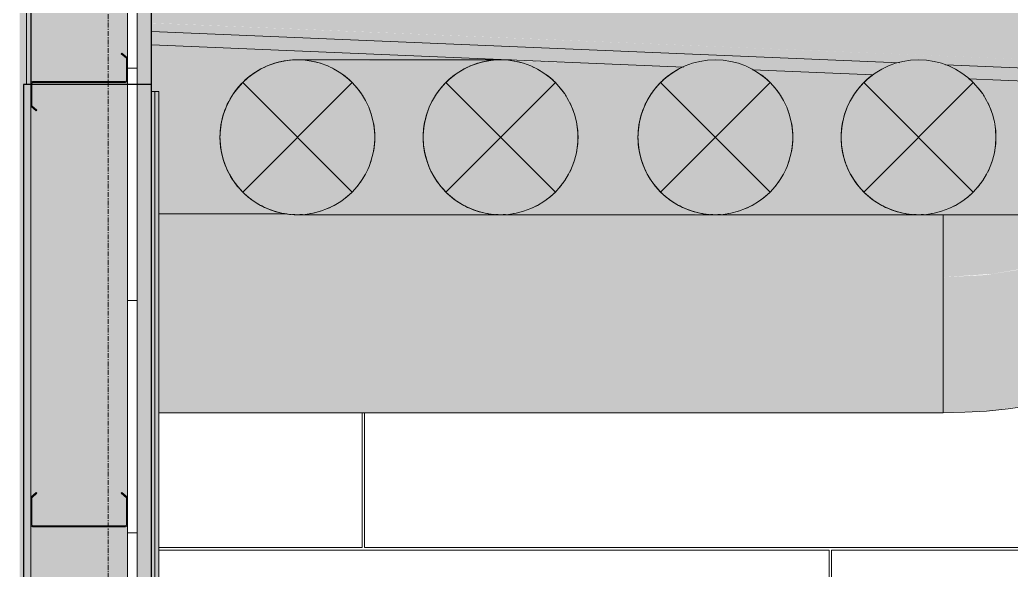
# Model space of a CAD drawing. Header units: inches. Extents: x -54880 to -186, y -132 to 853.
# Drawn here: x -10411.9 to -10309.4, y 94.6 to 151.4 of the extents above; entities that cross this region are included whole.
import ezdxf

# ---------------------------------------------------------------- set-up
doc = ezdxf.new("R2010")
doc.units = ezdxf.units.IN
doc.header["$MEASUREMENT"] = 0
doc.linetypes.add('Grid Line 1_2_', pattern=[0.875, 0.5, -0.125, 0.125, -0.125])
for name, color, linetype, lineweight in [('A-WALL', 113, 'Continuous', 9), ('A-WALL-PATT', 111, 'Continuous', 9), ('L-SITE-WALL', 31, 'Continuous', 9), ('M-HVAC-DUCT', 70, 'Continuous', 9), ('M-HVAC-DUCT-ANNO', 70, 'Continuous', 9), ('S-BEAM', 12, 'Continuous', 9), ('S-COLS', 52, 'Continuous', 9), ('S-GRID', 1, 'Continuous', 9)]:
    doc.layers.add(name, color=color, linetype=linetype, lineweight=lineweight)
pattern_1 = [(0, (-38416.292, 98.42), (0, 24), []), (90, (-38416.292, 98.42), (-24, 1e-15), [])]

# ---------------------------------------------------------------- blocks, each defined once
blk = doc.blocks.new('W-Wide Flange - 8_ WIDE-1059051-Section 6')
at = {"layer": 'S-BEAM'}
blk.add_hatch(color=256, dxfattribs=at).paths.add_polyline_path([(-22086.63, 122.24), (-22085.73, 143.72), (-22778.89, 172.61), (-22778.89, 151.09), (-22681.43, 147.03), (-22680.62, 147.23), (-22678.69, 147.23), (-22676.82, 146.83), (-22662.5, 146.24), (-22661.49, 146.77), (-22659.62, 147.23), (-22657.43, 147.16), (-22655.75, 146.73), (-22654.11, 145.89), (-22086.64, 122.24)], flags=0)
h = blk.add_hatch(color=256, dxfattribs=at)
h.paths.add_polyline_path([(-22086.67, 121.35), (-22086.67, 122.24), (-22654.08, 145.84), (-22653.08, 144.95), (-22113.12, 122.46)], flags=0)
h.paths.add_polyline_path([(-22663.73, 145.4), (-22662.91, 146.02), (-22662.5, 146.24), (-22676.82, 146.77), (-22675.05, 145.87), (-22664.07, 145.41)], flags=0)
h.paths.add_polyline_path([(-22683.53, 146.22), (-22682.23, 146.83), (-22681.43, 147.03), (-22778.89, 151.08), (-22778.89, 150.2), (-22701.51, 147), (-22700.59, 147.23), (-22698.67, 147.23), (-22696.56, 146.77), (-22684.53, 146.26)], flags=0)
h = blk.add_hatch(color=256, dxfattribs=at)
h.paths.add_polyline_path([(-22086.72, 119.99), (-22086.67, 121.35), (-22653.08, 144.95), (-22652.67, 144.59), (-22651.94, 143.55), (-22113.12, 121.09)], flags=0)
h.paths.add_polyline_path([(-22664.99, 144.09), (-22664.64, 144.59), (-22663.73, 145.4), (-22675.11, 145.87), (-22673.57, 144.45), (-22665.74, 144.12)], flags=0)
h.paths.add_polyline_path([(-22685.26, 144.93), (-22684.2, 145.87), (-22683.53, 146.22), (-22696.73, 146.73), (-22695.09, 145.87), (-22694.46, 145.32), (-22685.4, 144.94)], flags=0)
h.paths.add_polyline_path([(-22704.33, 145.73), (-22704.17, 145.87), (-22702.47, 146.77), (-22701.61, 146.98), (-22778.89, 150.2), (-22778.89, 148.84), (-22723.89, 146.54), (-22723.47, 146.77), (-22721.59, 147.23), (-22719.67, 147.23), (-22717.73, 146.73), (-22716.81, 146.25), (-22704.44, 145.73)], flags=0)
for p, q in [((-22778.89, 150.2), (-22701.61, 146.98)), ((-22723.89, 146.54), (-22778.89, 148.84)), ((-22696.84, 146.78), (-22683.53, 146.22)), ((-22704.33, 145.73), (-22716.81, 146.25)), ((-22685.26, 144.93), (-22694.46, 145.32))]:
    blk.add_line(p, q, dxfattribs=at)
blk = doc.blocks.new('Girt_C - 10_D-1076706-Section 6')
at = {"layer": 'S-BEAM'}
h = blk.add_hatch(color=256, dxfattribs=at)
h.paths.add_polyline_path([(-22781.58, 99.05), (-22781.58, 99.16), (-22791.2, 99.16), (-22791.2, 99.05), (-22787.03, 99.05)], flags=0)
h.paths.add_polyline_path([(-22791.28, 99.24), (-22791.28, 102.06), (-22790.75, 102.51), (-22790.82, 102.59), (-22791.39, 102.11), (-22791.39, 99.24)], flags=0)
h.paths.add_polyline_path([(-22781.5, 99.24), (-22781.39, 99.24), (-22781.39, 102.11), (-22781.96, 102.59), (-22782.04, 102.51), (-22781.5, 102.06)], flags=0)
at = {"layer": 'S-BEAM', "lineweight": 15}
for p, q in [((-22790.82, 102.59), (-22791.39, 102.11)), ((-22791.28, 102.06), (-22790.75, 102.51)), ((-22790.75, 102.51), (-22790.82, 102.59)), ((-22781.96, 102.59), (-22782.04, 102.51)), ((-22782.04, 102.51), (-22781.5, 102.06)), ((-22781.39, 102.11), (-22781.96, 102.59)), ((-22791.39, 102.11), (-22791.39, 99.24)), ((-22791.28, 99.24), (-22791.28, 102.06)), ((-22781.5, 102.06), (-22781.5, 99.24)), ((-22781.39, 99.24), (-22781.39, 102.11)), ((-22781.58, 99.16), (-22791.2, 99.16)), ((-22791.2, 99.05), (-22781.58, 99.05))]:
    blk.add_line(p, q, dxfattribs=at)
for centre, radius, start, end in [((-22791.2, 99.24), 0.188, 180, 270), ((-22791.2, 99.24), 0.0782, 183.0424, 270), ((-22781.58, 99.24), 0.0782, 270, 357.8773), ((-22781.58, 99.24), 0.188, 270, 0)]:
    blk.add_arc(centre, radius, start, end, dxfattribs=at)
blk = doc.blocks.new('Girt_Z - 10_D-1063870-Section 6')
at = {"layer": 'S-BEAM'}
h = blk.add_hatch(dxfattribs=at)
h.set_pattern_fill('FP_24', color=256, style=0, pattern_type=2)
h.set_pattern_definition([(45, (-38416.292, 98.42), (-19.00703, 19.00703), []), (45, (-38416.292, 127.22), (-19.00703, 19.00703), [])])
h.paths.add_polyline_path([(-22790.82, 142.02), (-22790.75, 142.1), (-22791.28, 142.55), (-22791.28, 144.87), (-22791.39, 144.87), (-22791.39, 142.5), (-22790.85, 142.04)], flags=0)
h.paths.add_polyline_path([(-22787.03, 144.95), (-22781.58, 144.95), (-22781.58, 145.05), (-22791.2, 145.05), (-22791.2, 144.95)], flags=0)
h.paths.add_polyline_path([(-22781.5, 145.13), (-22781.39, 145.13), (-22781.39, 147.5), (-22781.96, 147.98), (-22782.04, 147.9), (-22781.5, 147.45), (-22781.5, 146.73)], flags=0)
at = {"layer": 'S-BEAM', "lineweight": 15}
for p, q in [((-22781.96, 147.98), (-22782.04, 147.9)), ((-22782.04, 147.9), (-22781.5, 147.45)), ((-22781.39, 147.5), (-22781.96, 147.98)), ((-22781.5, 147.45), (-22781.5, 145.13)), ((-22781.39, 145.13), (-22781.39, 147.5)), ((-22791.39, 144.87), (-22791.39, 142.5)), ((-22791.28, 142.55), (-22791.28, 144.87)), ((-22781.58, 145.05), (-22791.2, 145.05)), ((-22791.2, 144.95), (-22781.58, 144.95)), ((-22791.39, 142.5), (-22790.82, 142.02)), ((-22790.75, 142.1), (-22791.28, 142.55)), ((-22790.82, 142.02), (-22790.75, 142.1))]:
    blk.add_line(p, q, dxfattribs=at)
for centre, radius, start, end in [((-22791.2, 144.87), 0.188, 90, 180), ((-22791.2, 144.87), 0.0782, 90, 177.8773), ((-22781.58, 145.13), 0.188, 270, 0), ((-22781.58, 145.13), 0.0782, 270, 356.9576)]:
    blk.add_arc(centre, radius, start, end, dxfattribs=at)
blk = doc.blocks.new('W-Wide Flange-Column - B3_C-1008654-Section 6')
at = {"layer": 'S-COLS'}
for points in [[(-22778.79, 0), (-22778.78, 0), (-22778.75, 93), (-22778.57, 93), (-22778.61, 144), (-22778.89, 144), (-22778.89, 0)], [(-22778.14, 93), (-22778.14, 144), (-22778.57, 144), (-22778.57, 93)]]:
    blk.add_hatch(color=256, dxfattribs=at).paths.add_polyline_path(points, flags=0)
for p, q in [((-22778.57, 144), (-22778.88, 144)), ((-22778.57, 144), (-22778.57, 93)), ((-22778.14, 144), (-22778.57, 144)), ((-22778.14, 144), (-22778.14, 93))]:
    blk.add_line(p, q, dxfattribs=at)
blk = doc.blocks.new('Round Elbow - 1_5 D-V326-Section 6')
at = {"layer": 'M-HVAC-DUCT'}
for points in [[(-22697.08, 124.83), (-22691.99, 125.18), (-22687.88, 125.88), (-22683.35, 127.18), (-22679.65, 128.64), (-22675.39, 130.92), (-22674.82, 131.29), (-22697.08, 131.29), (-22697.08, 125.75)], [(-22697.08, 110.83), (-22691.92, 111.07), (-22686.23, 111.92), (-22681.76, 112.97), (-22676.1, 114.95), (-22672.12, 116.71), (-22667.6, 119.22), (-22663.34, 122.15), (-22659.36, 125.45), (-22655.7, 129.11), (-22653.89, 131.29), (-22674.87, 131.25), (-22676.08, 130.46), (-22680, 128.47), (-22684.11, 126.89), (-22688.35, 125.75), (-22692.69, 125.06), (-22697.08, 124.83), (-22697.08, 111.05)]]:
    blk.add_hatch(color=256, dxfattribs=at).paths.add_polyline_path(points, flags=0)
for p, q in [((-22697.08, 124.83), (-22697.08, 131.3)), ((-22697.08, 110.83), (-22697.08, 124.83))]:
    blk.add_line(p, q, dxfattribs=at)
at = {"layer": 'M-HVAC-DUCT', "flags": 128}
blk.add_lwpolyline([(-22697.08, 110.83), (-22694.84, 110.88), (-22692.61, 111.01), (-22690.38, 111.24), (-22688.16, 111.55), (-22685.96, 111.95), (-22683.77, 112.44), (-22681.61, 113.02), (-22679.47, 113.68), (-22677.36, 114.42), (-22675.28, 115.26), (-22673.23, 116.17), (-22671.22, 117.16), (-22669.26, 118.24), (-22667.34, 119.39), (-22665.46, 120.62), (-22663.64, 121.92), (-22661.87, 123.29), (-22660.16, 124.73), (-22658.5, 126.24), (-22656.91, 127.82), (-22655.38, 129.46), (-22653.92, 131.15), (-22653.82, 131.29)], dxfattribs=at)
blk = doc.blocks.new('Round Elbow - 1_5 D-893277-Section 6')
at = {"layer": 'M-HVAC-DUCT'}
h = blk.add_hatch(color=256, dxfattribs=at)
h.paths.add_polyline_path([(-22763.83, 131.29), (-22764.08, 131.34), (-22764.35, 131.34)], flags=0)
h.paths.add_polyline_path([(-22762.49, 131.44), (-22762.05, 131.49), (-22762, 131.56)], flags=0)
h.paths.add_polyline_path([(-22760.7, 131.96), (-22760.36, 132.08), (-22760.3, 132.17)], flags=0)
h.paths.add_polyline_path([(-22759.09, 132.88), (-22758.84, 133.03), (-22758.79, 133.14)], flags=0)
h.paths.add_polyline_path([(-22757.73, 134.14), (-22757.57, 134.3), (-22757.52, 134.44)], flags=0)
h.paths.add_polyline_path([(-22756.7, 135.69), (-22756.62, 135.81), (-22756.57, 136.02)], flags=0)
h.paths.add_polyline_path([(-22756.05, 137.44), (-22756.03, 137.51), (-22755.83, 139.29)], flags=0)
h.paths.add_polyline_path([(-22761.48, 146.89), (-22762.05, 147.09), (-22762.05, 147.03)], flags=0)
blk.add_hatch(color=256, dxfattribs=at).paths.add_polyline_path([(-22753.13, 139.29), (-22750.83, 139.29), (-22750.6, 141.2), (-22749.91, 143), (-22748.58, 144.8), (-22747.11, 146.01), (-22745.66, 146.77), (-22743.55, 147.23), (-22762.78, 147.21), (-22760.7, 146.61), (-22760.36, 146.49), (-22758.84, 145.54), (-22757.57, 144.27), (-22756.62, 142.76), (-22755.98, 140.68), (-22755.83, 139.29), (-22753.68, 139.29)], flags=0)
h = blk.add_hatch(color=256, dxfattribs=at)
h.paths.add_polyline_path([(-22743.79, 131.29), (-22743.83, 131.35), (-22746.01, 131.98), (-22746.5, 132.2), (-22747.82, 133.03), (-22749.08, 134.3), (-22750.15, 136.15), (-22750.63, 137.51), (-22750.83, 139.29), (-22755.83, 139.28), (-22756.07, 137.36), (-22756.74, 135.57), (-22757.84, 133.98), (-22759.35, 132.67), (-22761.11, 131.78), (-22763.05, 131.34), (-22743.83, 131.29)], flags=0)
h.paths.add_polyline_path([(-22741.11, 131.47), (-22740.65, 131.59), (-22741.05, 131.49)], flags=0)
at = {"layer": 'M-HVAC-DUCT', "flags": 128}
for points in [[(-22771.83, 139.29), (-22771.82, 139.61), (-22771.8, 139.93), (-22771.77, 140.24), (-22771.73, 140.56), (-22771.67, 140.88), (-22771.6, 141.19), (-22771.52, 141.5), (-22771.42, 141.8), (-22771.31, 142.1), (-22771.2, 142.4), (-22771.07, 142.69), (-22770.92, 142.98), (-22770.77, 143.26), (-22770.61, 143.54), (-22770.43, 143.8), (-22770.24, 144.06), (-22770.05, 144.32), (-22769.84, 144.56), (-22769.63, 144.8), (-22769.4, 145.02), (-22769.17, 145.24), (-22768.92, 145.45), (-22768.67, 145.65), (-22768.42, 145.84), (-22768.15, 146.02), (-22767.88, 146.19), (-22767.6, 146.34), (-22767.31, 146.49), (-22767.02, 146.62), (-22766.73, 146.74), (-22766.43, 146.85), (-22766.12, 146.95), (-22765.81, 147.04), (-22765.5, 147.11), (-22765.19, 147.17), (-22764.87, 147.22), (-22764.55, 147.25), (-22764.23, 147.28), (-22763.91, 147.29), (-22763.83, 147.29)], [(-22763.83, 147.29), (-22763.81, 147.29), (-22763.75, 147.29), (-22763.66, 147.29), (-22763.52, 147.29), (-22763.35, 147.29), (-22763.14, 147.29), (-22762.89, 147.29), (-22762.61, 147.29), (-22762.29, 147.29), (-22761.93, 147.29), (-22761.54, 147.29), (-22761.12, 147.29), (-22760.66, 147.29), (-22760.16, 147.29), (-22759.64, 147.29), (-22759.08, 147.29), (-22758.49, 147.29), (-22757.87, 147.29), (-22757.22, 147.29), (-22756.55, 147.29), (-22755.85, 147.29), (-22755.12, 147.29), (-22754.37, 147.29), (-22753.59, 147.29), (-22752.79, 147.29), (-22751.98, 147.29), (-22751.14, 147.29), (-22750.28, 147.29), (-22749.41, 147.29), (-22748.52, 147.29), (-22747.62, 147.29), (-22746.71, 147.29), (-22745.78, 147.29), (-22744.85, 147.29), (-22743.91, 147.29), (-22742.96, 147.29), (-22742.58, 147.29)], [(-22763.83, 131.29), (-22764.15, 131.29), (-22764.47, 131.31), (-22764.79, 131.34), (-22765.1, 131.39), (-22765.42, 131.45), (-22765.73, 131.52), (-22766.04, 131.6), (-22766.34, 131.69), (-22766.65, 131.8), (-22766.94, 131.92), (-22767.24, 132.05), (-22767.52, 132.19), (-22767.8, 132.34), (-22768.08, 132.51), (-22768.34, 132.68), (-22768.61, 132.87), (-22768.86, 133.07), (-22769.1, 133.27), (-22769.34, 133.49), (-22769.57, 133.71), (-22769.78, 133.95), (-22769.99, 134.19), (-22770.19, 134.44), (-22770.38, 134.7), (-22770.56, 134.96), (-22770.73, 135.24), (-22770.88, 135.52), (-22771.03, 135.8), (-22771.16, 136.09), (-22771.28, 136.39), (-22771.39, 136.69), (-22771.49, 136.99), (-22771.58, 137.3), (-22771.65, 137.61), (-22771.71, 137.93), (-22771.76, 138.24), (-22771.79, 138.56), (-22771.82, 138.88), (-22771.83, 139.2), (-22771.83, 139.29)], [(-22742.58, 131.29), (-22742.7, 131.29), (-22743.65, 131.29), (-22744.6, 131.29), (-22745.53, 131.29), (-22746.46, 131.29), (-22747.38, 131.29), (-22748.28, 131.29), (-22749.17, 131.29), (-22750.05, 131.29), (-22750.91, 131.29), (-22751.75, 131.29), (-22752.58, 131.29), (-22753.38, 131.29), (-22754.16, 131.29), (-22754.92, 131.29), (-22755.65, 131.29), (-22756.36, 131.29), (-22757.04, 131.29), (-22757.7, 131.29), (-22758.33, 131.29), (-22758.92, 131.29), (-22759.49, 131.29), (-22760.02, 131.29), (-22760.53, 131.29), (-22760.99, 131.29), (-22761.43, 131.29), (-22761.83, 131.29), (-22762.2, 131.29), (-22762.53, 131.29), (-22762.82, 131.29), (-22763.08, 131.29), (-22763.3, 131.29), (-22763.48, 131.29), (-22763.62, 131.29), (-22763.73, 131.29), (-22763.8, 131.29), (-22763.83, 131.29), (-22763.83, 131.29)]]:
    blk.add_lwpolyline(points, dxfattribs=at)
at = {"layer": 'M-HVAC-DUCT'}
for start, end in [(113.0848, 120.6682), (99.6807, 107.183), (90, 93.7389), (86.2611, 90), (72.817, 80.3193), (59.3318, 66.9152), (126.4786, 134.2301), (45.7699, 53.5214), (139.8651, 147.9612), (32.0388, 40.1349), (153.2466, 162.2008), (17.7992, 26.7534), (167.1429, 180), (360, 12.8571), (180, 192.8571), (347.1429, 360), (197.7992, 206.7534), (333.2466, 342.2008), (212.0388, 220.1349), (319.8651, 327.9612), (225.7699, 233.5214), (306.4786, 314.2301), (239.3318, 246.9152), (293.0848, 300.6682), (252.817, 260.3193), (266.2611, 270), (270, 273.7389), (279.6807, 287.183)]:
    blk.add_arc((-22763.83, 139.29), 8, start, end, dxfattribs=at)
blk = doc.blocks.new('Round Elbow - 1_5 D-V327-Section 6')
at = {"layer": 'M-HVAC-DUCT'}
h = blk.add_hatch(color=256, dxfattribs=at)
h.paths.add_polyline_path([(-22742.83, 131.29), (-22743.08, 131.34), (-22743.35, 131.34)], flags=0)
h.paths.add_polyline_path([(-22741.49, 131.44), (-22741.05, 131.49), (-22741, 131.56)], flags=0)
h.paths.add_polyline_path([(-22739.7, 131.96), (-22739.36, 132.08), (-22739.3, 132.17)], flags=0)
h.paths.add_polyline_path([(-22738.09, 132.88), (-22737.84, 133.03), (-22737.79, 133.14)], flags=0)
h.paths.add_polyline_path([(-22736.73, 134.14), (-22736.57, 134.3), (-22736.52, 134.44)], flags=0)
h.paths.add_polyline_path([(-22735.7, 135.69), (-22735.62, 135.81), (-22735.57, 136.02)], flags=0)
h.paths.add_polyline_path([(-22735.05, 137.44), (-22735.03, 137.51), (-22734.83, 139.29)], flags=0)
h.paths.add_polyline_path([(-22740.48, 146.89), (-22741.05, 147.09), (-22741.05, 147.03)], flags=0)
h.paths.add_polyline_path([(-22742.31, 147.23), (-22742.83, 147.29), (-22743.35, 147.23)], flags=0)
for points in [[(-22732.68, 139.29), (-22728.63, 139.29), (-22728.31, 141.43), (-22727.53, 143.27), (-22726.55, 144.65), (-22724.87, 146.03), (-22723.95, 146.55), (-22741.78, 147.21), (-22739.7, 146.61), (-22739.36, 146.49), (-22737.84, 145.54), (-22736.57, 144.27), (-22735.62, 142.76), (-22734.98, 140.68), (-22734.83, 139.29), (-22733.04, 139.29)], [(-22734.54, 131.29), (-22721.62, 131.35), (-22723.81, 131.98), (-22724.34, 132.23), (-22725.65, 133.06), (-22726.89, 134.3), (-22727.93, 136.07), (-22728.43, 137.51), (-22728.63, 139.29), (-22734.83, 139.28), (-22735.07, 137.36), (-22735.74, 135.57), (-22736.84, 133.98), (-22738.35, 132.67), (-22739.99, 131.81), (-22742.05, 131.34), (-22735.19, 131.29)]]:
    blk.add_hatch(color=256, dxfattribs=at).paths.add_polyline_path(points, flags=0)
at = {"layer": 'M-HVAC-DUCT', "flags": 128}
for points in [[(-22750.83, 139.29), (-22750.82, 139.61), (-22750.8, 139.93), (-22750.77, 140.24), (-22750.73, 140.56), (-22750.67, 140.88), (-22750.6, 141.19), (-22750.52, 141.5), (-22750.42, 141.8), (-22750.31, 142.1), (-22750.2, 142.4), (-22750.07, 142.69), (-22749.92, 142.98), (-22749.77, 143.26), (-22749.61, 143.54), (-22749.43, 143.8), (-22749.24, 144.06), (-22749.05, 144.32), (-22748.84, 144.56), (-22748.63, 144.8), (-22748.4, 145.02), (-22748.17, 145.24), (-22747.92, 145.45), (-22747.67, 145.65), (-22747.42, 145.84), (-22747.15, 146.02), (-22746.88, 146.19), (-22746.6, 146.34), (-22746.31, 146.49), (-22746.02, 146.62), (-22745.73, 146.74), (-22745.43, 146.85), (-22745.12, 146.95), (-22744.81, 147.04), (-22744.5, 147.11), (-22744.19, 147.17), (-22743.87, 147.22), (-22743.55, 147.25), (-22743.23, 147.28), (-22742.91, 147.29), (-22742.83, 147.29)], [(-22742.83, 147.29), (-22742.81, 147.29), (-22742.75, 147.29), (-22742.66, 147.29), (-22742.52, 147.29), (-22742.35, 147.29), (-22742.14, 147.29), (-22741.89, 147.29), (-22741.71, 147.29)], [(-22743.83, 131.35), (-22744.1, 131.39), (-22744.42, 131.45), (-22744.73, 131.52), (-22745.04, 131.6), (-22745.34, 131.69), (-22745.65, 131.8), (-22745.94, 131.92), (-22746.24, 132.05), (-22746.52, 132.19), (-22746.8, 132.34), (-22747.08, 132.51), (-22747.34, 132.68), (-22747.61, 132.87), (-22747.86, 133.07), (-22748.1, 133.27), (-22748.34, 133.49), (-22748.57, 133.71), (-22748.78, 133.95), (-22748.99, 134.19), (-22749.19, 134.44), (-22749.38, 134.7), (-22749.56, 134.96), (-22749.73, 135.24), (-22749.88, 135.52), (-22750.03, 135.8), (-22750.16, 136.09), (-22750.28, 136.39), (-22750.39, 136.69), (-22750.49, 136.99), (-22750.58, 137.3), (-22750.65, 137.61), (-22750.71, 137.93), (-22750.76, 138.24), (-22750.79, 138.56), (-22750.82, 138.88), (-22750.83, 139.2), (-22750.83, 139.29)], [(-22742.83, 131.29), (-22743.15, 131.29), (-22743.47, 131.31), (-22743.79, 131.34)], [(-22720.39, 131.29), (-22720.75, 131.29), (-22721.7, 131.29), (-22722.65, 131.29), (-22723.6, 131.29), (-22724.53, 131.29), (-22725.46, 131.29), (-22726.38, 131.29), (-22727.28, 131.29), (-22728.17, 131.29), (-22729.05, 131.29), (-22729.91, 131.29), (-22730.75, 131.29), (-22731.58, 131.29), (-22732.38, 131.29), (-22733.16, 131.29), (-22733.92, 131.29), (-22734.65, 131.29), (-22735.36, 131.29), (-22736.04, 131.29), (-22736.7, 131.29), (-22737.33, 131.29), (-22737.92, 131.29), (-22738.49, 131.29), (-22739.02, 131.29), (-22739.53, 131.29), (-22739.99, 131.29), (-22740.43, 131.29), (-22740.83, 131.29), (-22741.2, 131.29), (-22741.53, 131.29), (-22741.82, 131.29), (-22742.08, 131.29), (-22742.3, 131.29), (-22742.48, 131.29), (-22742.62, 131.29), (-22742.73, 131.29), (-22742.8, 131.29), (-22742.83, 131.29), (-22742.83, 131.29)]]:
    blk.add_lwpolyline(points, dxfattribs=at)
at = {"layer": 'M-HVAC-DUCT'}
for start, end in [(113.0848, 120.6682), (99.6807, 107.183), (90, 93.7389), (86.2611, 90), (72.817, 80.3193), (59.3318, 66.9152), (126.4786, 134.2301), (45.7699, 53.5214), (139.8651, 147.9612), (32.0388, 40.1349), (153.2466, 162.2008), (17.7992, 26.7534), (167.1429, 180), (360, 12.8571), (180, 192.8571), (347.1429, 360), (197.7992, 206.7534), (333.2466, 342.2008), (212.0388, 220.1349), (319.8651, 327.9612), (225.7699, 233.5214), (306.4786, 314.2301), (239.3318, 246.9152), (293.0848, 300.6682), (252.817, 260.3193), (266.2611, 270), (270, 273.7389), (279.6807, 287.183)]:
    blk.add_arc((-22742.83, 139.29), 8, start, end, dxfattribs=at)
blk = doc.blocks.new('Round Elbow - 1_5 D-V328-Section 6')
at = {"layer": 'M-HVAC-DUCT'}
blk.add_hatch(color=256, dxfattribs=at).paths.add_polyline_path([(-22709.93, 139.29), (-22707.63, 139.29), (-22707.4, 141.2), (-22706.71, 143), (-22705.38, 144.8), (-22704.44, 145.73), (-22716.77, 146.25), (-22715.64, 145.54), (-22714.38, 144.27), (-22713.42, 142.76), (-22712.79, 140.68), (-22712.63, 139.29), (-22710.49, 139.29)], flags=0)
h = blk.add_hatch(color=256, dxfattribs=at)
h.paths.add_polyline_path([(-22720.63, 131.29), (-22720.89, 131.34), (-22721.15, 131.34)], flags=0)
h.paths.add_polyline_path([(-22719.29, 131.44), (-22718.85, 131.49), (-22718.81, 131.56)], flags=0)
h.paths.add_polyline_path([(-22717.51, 131.96), (-22717.16, 132.08), (-22717.1, 132.17)], flags=0)
h.paths.add_polyline_path([(-22715.89, 132.88), (-22715.64, 133.03), (-22715.59, 133.14)], flags=0)
h.paths.add_polyline_path([(-22714.53, 134.14), (-22714.38, 134.3), (-22714.33, 134.44)], flags=0)
h.paths.add_polyline_path([(-22713.5, 135.69), (-22713.42, 135.81), (-22713.38, 136.02)], flags=0)
h.paths.add_polyline_path([(-22712.85, 137.44), (-22712.83, 137.51), (-22712.63, 139.29)], flags=0)
h = blk.add_hatch(color=256, dxfattribs=at)
h.paths.add_polyline_path([(-22703.39, 131.29), (-22700.63, 131.35), (-22702.81, 131.98), (-22703.3, 132.2), (-22704.62, 133.03), (-22705.89, 134.3), (-22706.96, 136.15), (-22707.43, 137.51), (-22707.63, 139.29), (-22712.63, 139.28), (-22712.87, 137.36), (-22713.55, 135.57), (-22714.64, 133.98), (-22716.15, 132.67), (-22717.91, 131.78), (-22719.85, 131.34), (-22703.83, 131.29)], flags=0)
h.paths.add_polyline_path([(-22697.92, 131.47), (-22697.45, 131.59), (-22697.85, 131.49)], flags=0)
at = {"layer": 'M-HVAC-DUCT', "flags": 128}
for points in [[(-22728.63, 139.29), (-22728.62, 139.61), (-22728.6, 139.93), (-22728.57, 140.24), (-22728.53, 140.56), (-22728.47, 140.88), (-22728.4, 141.19), (-22728.32, 141.5), (-22728.22, 141.8), (-22728.12, 142.1), (-22728, 142.4), (-22727.87, 142.69), (-22727.73, 142.98), (-22727.57, 143.26), (-22727.41, 143.54), (-22727.23, 143.8), (-22727.05, 144.06), (-22726.85, 144.32), (-22726.64, 144.56), (-22726.43, 144.8), (-22726.2, 145.02), (-22725.97, 145.24), (-22725.73, 145.45), (-22725.48, 145.65), (-22725.22, 145.84), (-22724.95, 146.02), (-22724.68, 146.19), (-22724.4, 146.34), (-22724.12, 146.49), (-22723.98, 146.55)], [(-22720.63, 131.29), (-22720.95, 131.29), (-22721.27, 131.31), (-22721.59, 131.34), (-22721.91, 131.39), (-22722.22, 131.45), (-22722.53, 131.52), (-22722.84, 131.6), (-22723.15, 131.69), (-22723.45, 131.8), (-22723.75, 131.92), (-22724.04, 132.05), (-22724.32, 132.19), (-22724.61, 132.34), (-22724.88, 132.51), (-22725.15, 132.68), (-22725.41, 132.87), (-22725.66, 133.07), (-22725.91, 133.27), (-22726.14, 133.49), (-22726.37, 133.71), (-22726.59, 133.95), (-22726.8, 134.19), (-22727, 134.44), (-22727.18, 134.7), (-22727.36, 134.96), (-22727.53, 135.24), (-22727.69, 135.52), (-22727.83, 135.8), (-22727.96, 136.09), (-22728.09, 136.39), (-22728.2, 136.69), (-22728.29, 136.99), (-22728.38, 137.3), (-22728.45, 137.61), (-22728.51, 137.93), (-22728.56, 138.24), (-22728.6, 138.56), (-22728.62, 138.88), (-22728.63, 139.2), (-22728.63, 139.29)], [(-22699.39, 131.29), (-22699.5, 131.29), (-22700.45, 131.29), (-22701.4, 131.29), (-22702.34, 131.29), (-22703.26, 131.29), (-22704.18, 131.29), (-22705.09, 131.29), (-22705.98, 131.29), (-22706.85, 131.29), (-22707.71, 131.29), (-22708.56, 131.29), (-22709.38, 131.29), (-22710.18, 131.29), (-22710.96, 131.29), (-22711.72, 131.29), (-22712.46, 131.29), (-22713.16, 131.29), (-22713.85, 131.29), (-22714.5, 131.29), (-22715.13, 131.29), (-22715.72, 131.29), (-22716.29, 131.29), (-22716.83, 131.29), (-22717.33, 131.29), (-22717.8, 131.29), (-22718.23, 131.29), (-22718.63, 131.29), (-22719, 131.29), (-22719.33, 131.29), (-22719.62, 131.29), (-22719.88, 131.29), (-22720.1, 131.29), (-22720.28, 131.29), (-22720.43, 131.29), (-22720.53, 131.29), (-22720.6, 131.29), (-22720.63, 131.29), (-22720.63, 131.29)]]:
    blk.add_lwpolyline(points, dxfattribs=at)
at = {"layer": 'M-HVAC-DUCT'}
for start, end in [(114.5769, 120.6682), (126.4786, 134.2301), (59.3318, 60.9528), (45.7699, 53.5214), (139.8651, 147.9612), (32.0388, 40.1349), (153.2466, 162.2008), (17.7992, 26.7534), (167.1429, 180), (360, 12.8571), (180, 192.8571), (347.1429, 360), (197.7992, 206.7534), (333.2466, 342.2008), (212.0388, 220.1349), (319.8651, 327.9612), (225.7699, 233.5214), (306.4786, 314.2301), (239.3318, 246.9152), (293.0848, 300.6682), (252.817, 260.3193), (266.2611, 270), (270, 273.7389), (279.6807, 287.183)]:
    blk.add_arc((-22720.63, 139.29), 8, start, end, dxfattribs=at)
blk = doc.blocks.new('Round Elbow - 1_5 D-V329-Section 6')
at = {"layer": 'M-HVAC-DUCT'}
blk.add_hatch(color=256, dxfattribs=at).paths.add_polyline_path([(-22691.2, 139.29), (-22687.65, 139.29), (-22687.36, 141.36), (-22686.74, 143), (-22685.4, 144.8), (-22685.26, 144.93), (-22694.42, 145.32), (-22693.38, 144.27), (-22692.42, 142.76), (-22691.79, 140.68), (-22691.63, 139.29), (-22691.39, 139.29)], flags=0)
h = blk.add_hatch(color=256, dxfattribs=at)
h.paths.add_polyline_path([(-22699.63, 131.29), (-22699.89, 131.34), (-22700.15, 131.34)], flags=0)
h.paths.add_polyline_path([(-22698.29, 131.44), (-22697.85, 131.49), (-22697.81, 131.56)], flags=0)
h.paths.add_polyline_path([(-22696.51, 131.96), (-22696.16, 132.08), (-22696.1, 132.17)], flags=0)
h.paths.add_polyline_path([(-22694.89, 132.88), (-22694.64, 133.03), (-22694.59, 133.14)], flags=0)
h.paths.add_polyline_path([(-22693.53, 134.14), (-22693.38, 134.3), (-22693.33, 134.44)], flags=0)
h.paths.add_polyline_path([(-22692.5, 135.69), (-22692.42, 135.81), (-22692.38, 136.02)], flags=0)
h.paths.add_polyline_path([(-22691.85, 137.44), (-22691.83, 137.51), (-22691.63, 139.29)], flags=0)
h = blk.add_hatch(color=256, dxfattribs=at)
h.paths.add_polyline_path([(-22683.49, 131.29), (-22680.62, 131.34), (-22682.86, 131.98), (-22683.35, 132.22), (-22684.64, 133.03), (-22686.06, 134.54), (-22686.95, 136.07), (-22687.45, 137.51), (-22687.65, 139.29), (-22691.63, 139.28), (-22691.87, 137.36), (-22692.55, 135.57), (-22693.64, 133.98), (-22695.15, 132.67), (-22696.79, 131.81), (-22698.85, 131.34), (-22684.2, 131.29)], flags=0)
h.paths.add_polyline_path([(-22677.94, 131.47), (-22677.47, 131.59), (-22677.87, 131.49)], flags=0)
at = {"layer": 'M-HVAC-DUCT', "flags": 128}
for points in [[(-22707.63, 139.29), (-22707.62, 139.61), (-22707.6, 139.93), (-22707.57, 140.24), (-22707.53, 140.56), (-22707.47, 140.88), (-22707.4, 141.19), (-22707.32, 141.5), (-22707.22, 141.8), (-22707.12, 142.1), (-22707, 142.4), (-22706.87, 142.69), (-22706.73, 142.98), (-22706.57, 143.26), (-22706.41, 143.54), (-22706.23, 143.8), (-22706.05, 144.06), (-22705.85, 144.32), (-22705.64, 144.56), (-22705.43, 144.8), (-22705.2, 145.02), (-22704.97, 145.24), (-22704.73, 145.45), (-22704.48, 145.65), (-22704.37, 145.73)], [(-22700.63, 131.35), (-22700.91, 131.39), (-22701.22, 131.45), (-22701.53, 131.52), (-22701.84, 131.6), (-22702.15, 131.69), (-22702.45, 131.8), (-22702.75, 131.92), (-22703.04, 132.05), (-22703.32, 132.19), (-22703.61, 132.34), (-22703.88, 132.51), (-22704.15, 132.68), (-22704.41, 132.87), (-22704.66, 133.07), (-22704.91, 133.27), (-22705.14, 133.49), (-22705.37, 133.71), (-22705.59, 133.95), (-22705.8, 134.19), (-22706, 134.44), (-22706.18, 134.7), (-22706.36, 134.96), (-22706.53, 135.24), (-22706.69, 135.52), (-22706.83, 135.8), (-22706.96, 136.09), (-22707.09, 136.39), (-22707.2, 136.69), (-22707.29, 136.99), (-22707.38, 137.3), (-22707.45, 137.61), (-22707.51, 137.93), (-22707.56, 138.24), (-22707.6, 138.56), (-22707.62, 138.88), (-22707.63, 139.2), (-22707.63, 139.29)], [(-22699.63, 131.29), (-22699.95, 131.29), (-22700.27, 131.31), (-22700.59, 131.34)], [(-22679.45, 131.29), (-22680.4, 131.29), (-22681.34, 131.29), (-22682.26, 131.29), (-22683.18, 131.29), (-22684.09, 131.29), (-22684.98, 131.29), (-22685.85, 131.29), (-22686.71, 131.29), (-22687.56, 131.29), (-22688.38, 131.29), (-22689.18, 131.29), (-22689.96, 131.29), (-22690.72, 131.29), (-22691.46, 131.29), (-22692.16, 131.29), (-22692.85, 131.29), (-22693.5, 131.29), (-22694.13, 131.29), (-22694.72, 131.29), (-22695.29, 131.29), (-22695.83, 131.29), (-22696.33, 131.29), (-22696.8, 131.29), (-22697.23, 131.29), (-22697.63, 131.29), (-22698, 131.29), (-22698.33, 131.29), (-22698.62, 131.29), (-22698.88, 131.29), (-22699.1, 131.29), (-22699.28, 131.29), (-22699.43, 131.29), (-22699.53, 131.29), (-22699.6, 131.29), (-22699.63, 131.29), (-22699.63, 131.29)]]:
    blk.add_lwpolyline(points, dxfattribs=at)
at = {"layer": 'M-HVAC-DUCT'}
for start, end in [(126.4786, 134.2301), (45.7699, 49.1431), (139.8651, 147.9612), (32.0388, 40.1349), (153.2466, 162.2008), (17.7992, 26.7534), (167.1429, 180), (360, 12.8571), (180, 192.8571), (347.1429, 360), (197.7992, 206.7534), (333.2466, 342.2008), (212.0388, 220.1349), (319.8651, 327.9612), (225.7699, 233.5214), (306.4786, 314.2301), (239.3318, 246.9152), (293.0848, 300.6682), (252.817, 260.3193), (266.2611, 270), (270, 273.7389), (279.6807, 287.183)]:
    blk.add_arc((-22699.63, 139.29), 8, start, end, dxfattribs=at)

msp = doc.modelspace()

# ---------------------------------------------------------------- hatches: boundary and pattern name
at = {"layer": 'A-WALL-PATT'}
h = msp.add_hatch(dxfattribs=at)
h.set_pattern_fill('FP_26', color=256, style=0, pattern_type=2)
h.set_pattern_definition(pattern_1)
h.paths.add_polyline_path([(-10399.75761, 144.75), (-10399.75761, 357.27623), (-10400.75761, 357.27623), (-10400.75761, 144.75)], flags=0)
h = msp.add_hatch(dxfattribs=at)
h.set_pattern_fill('FP_25', color=256, style=0, pattern_type=2)
h.set_pattern_definition([(90, (-34984.15, 675.75), (-193, -193), [48, -145]), (180, (-34984.15, 675.75), (-2e-14, -193), [96.25, -96.75]), (270, (-35080.4, 723.75), (-193, -193), [48, -145]), (180, (-34984.15, 723.75), (-2e-14, -193), [96.25, -96.75]), (270, (-35080.65, 723.75), (-193, -193), [48, -145]), (180, (-35080.65, 723.75), (-2e-14, -193), [96.25, -96.75]), (90, (-35176.9, 675.75), (-193, -193), [48, -145]), (180, (-35080.65, 675.75), (-2e-14, -193), [96.25, -96.75]), (90, (-35032.15, 724), (-193, -193), [48, -145]), (180, (-34983.9, 724), (-2e-14, -193), [48.25, -144.75]), (180, (-34983.9, 772), (-2e-14, -193), [48.25, -144.75]), (90, (-35128.65, 724), (-193, -193), [48, -145]), (180, (-35032.4, 724), (-2e-14, -193), [96.25, -96.75]), (270, (-35032.4, 772), (-193, -193), [48, -145]), (180, (-35032.4, 772), (-2e-14, -193), [96.25, -96.75]), (180, (-35128.9, 724), (-2e-14, -193), [48, -145]), (270, (-35128.9, 772), (-193, -193), [48, -145]), (180, (-35128.9, 772), (-2e-14, -193), [48, -145]), (90, (-34984.15, 772.25), (-193, -193), [48, -145]), (180, (-34984.15, 772.25), (-2e-14, -193), [96.25, -96.75]), (270, (-35080.4, 820.25), (-193, -193), [48, -145]), (180, (-34984.15, 820.25), (-2e-14, -193), [96.25, -96.75]), (270, (-35080.65, 820.25), (-193, -193), [48, -145]), (180, (-35080.65, 820.25), (-2e-14, -193), [96.25, -96.75]), (270, (-35176.9, 820.25), (-193, -193), [48, -145]), (180, (-35080.65, 772.25), (-2e-14, -193), [96.25, -96.75]), (90, (-35032.15, 820.5), (-193, -193), [48, -145]), (180, (-34983.9, 820.5), (-2e-14, -193), [48.25, -144.75]), (180, (-34983.9, 868.5), (-2e-14, -193), [48.25, -144.75]), (90, (-35128.65, 820.5), (-193, -193), [48, -145]), (180, (-35032.4, 820.5), (-2e-14, -193), [96.25, -96.75]), (270, (-35032.4, 868.5), (-193, -193), [48, -145]), (180, (-35032.4, 868.5), (-2e-14, -193), [96.25, -96.75]), (180, (-35128.9, 820.5), (-2e-14, -193), [48, -145]), (270, (-35128.9, 868.5), (-193, -193), [48, -145]), (180, (-35128.9, 868.5), (-2e-14, -193), [48, -145])])
h.paths.add_polyline_path([(-10112.64332, 0), (-10077.88261, 0), (-10077.88261, 131.2859), (-10170.63261, 131.2859), (-10170.63261, 0)], flags=0)
h.paths.add_polyline_path([(-10389.11732, 0), (-10178.63261, 0), (-10178.63261, 131.2859), (-10268.8764, 131.2859), (-10271.10976, 128.93105), (-10274.0452, 126.27051), (-10278.11229, 123.29451), (-10282.23587, 120.8693), (-10286.97138, 118.72677), (-10289.69473, 117.70581), (-10291.49024, 116.70572), (-10296.22205, 114.61642), (-10301.12646, 112.97263), (-10306.94446, 111.67917), (-10311.86208, 111.04705), (-10316.45158, 110.83487), (-10397.50761, 110.83487), (-10397.50761, 93), (-10393.65214, 93), (-10393.65214, 0)], flags=0)
h.paths.add_polyline_path([(-9974.40632, 0), (-9937.25761, 0), (-9937.25761, 129.62675), (-10017.61238, 132.93374), (-10019.00884, 132.06597), (-10020.66495, 131.48647), (-10023.19075, 131.2859), (-10043.63261, 131.2859), (-10043.63261, 0)], flags=0)
h.paths.add_polyline_path([(-10425.63542, 2), (-10421.50761, 2), (-10421.50761, 94.5), (-10430.50761, 94.5), (-10430.50761, 2)], flags=0)
h.paths.add_polyline_path([(-10423.67657, 96.5), (-10421.50761, 96.5), (-10421.50761, 96.75), (-10430.50761, 96.75), (-10430.50761, 96.5)], flags=0)
h.paths.add_polyline_path([(-9689.75761, 154.18402), (-9689.75761, 154.84375), (-9695.00761, 155.0625), (-9695.00761, 154.40277)], flags=0)
h.paths.add_polyline_path([(-9681.00761, 157.35666), (-9681.00761, 158.24389), (-10276.42432, 183.07714), (-10298.29921, 183.07714), (-9681.04762, 157.35833)], flags=0)
h.paths.add_polyline_path([(-9792.75761, 158.47569), (-9792.75761, 159.13542), (-10317.25761, 180.98958), (-10317.25761, 180.32986), (-9809.34938, 159.16702)], flags=0)
h.paths.add_polyline_path([(-10321.25761, 180.49652), (-10321.25761, 181.15625), (-10398.25761, 184.36458), (-10398.25761, 183.70486), (-10328.63863, 180.80407)], flags=0)
h.paths.add_polyline_path([(-10365.07011, 185.85927), (-10365.07011, 241.25), (-10398.25761, 241.25), (-10398.25761, 187.24208), (-10389.11732, 186.86123)], flags=0)
h = msp.add_hatch(dxfattribs=at)
h.set_pattern_fill('FP_26', color=256, style=0, pattern_type=2)
h.set_pattern_definition(pattern_1)
h.paths.add_polyline_path([(-10399.75761, 0), (-10399.75761, 144.75), (-10400.75761, 144.75), (-10400.75761, 0)], flags=0)
at = {"layer": 'L-SITE-WALL'}
for points in [[(-10400.75761, 144.75), (-10400.75761, 357.27623), (-10410.75761, 357.27623), (-10410.75761, 144.75), (-10406.39694, 144.75)], [(-10398.25761, 144.75), (-10398.25761, 357.27623), (-10399.75761, 357.27623), (-10399.75761, 144.75)], [(-10410.75761, 0), (-10410.75761, 144.75), (-10411.50761, 144.75), (-10411.50761, 0)], [(-10406.39694, 0), (-10400.75761, 0), (-10400.75761, 144.75), (-10410.75761, 144.75), (-10410.75761, 0)], [(-10398.25761, 0), (-10398.25761, 144.75), (-10399.75761, 144.75), (-10399.75761, 0)]]:
    msp.add_hatch(color=256, dxfattribs=at).paths.add_polyline_path(points, flags=0)
at = {"layer": 'M-HVAC-DUCT'}
for points in [[(-10398.25761, 145.37968), (-10388.3439, 145.37968), (-10387.73963, 145.86977), (-10386.03195, 146.76603), (-10384.15941, 147.22757), (-10361.58237, 147.30695), (-10398.25761, 148.83508), (-10398.25761, 146.73138)], [(-10397.50761, 124.83487), (-10316.45158, 124.83487), (-10316.45158, 131.2859), (-10384.15941, 131.34423), (-10384.67008, 131.37968), (-10397.50761, 131.37968), (-10397.50761, 126.43398)], [(-10397.50761, 110.83487), (-10316.45158, 110.83487), (-10316.45158, 124.83487), (-10397.50761, 124.83487), (-10397.50761, 110.90765)]]:
    msp.add_hatch(color=256, dxfattribs=at).paths.add_polyline_path(points, flags=0)
h = msp.add_hatch(color=256, dxfattribs=at)
h.paths.add_polyline_path([(-10385.22011, 131.37968), (-10384.53548, 131.43692), (-10385.27792, 131.59237), (-10386.89828, 132.22398), (-10388.40711, 133.25532), (-10389.44977, 134.29798), (-10390.40286, 135.81483), (-10390.99454, 137.50573), (-10391.19511, 139.2859), (-10390.96265, 141.20042), (-10390.27876, 143.00368), (-10389.11732, 144.64924), (-10388.3439, 145.37968), (-10398.25761, 145.37968), (-10398.25761, 144), (-10397.50761, 144), (-10397.50761, 131.37968), (-10385.55458, 131.37968)], flags=0)
h.paths.add_polyline_path([(-10381.48216, 131.46852), (-10380.99786, 131.59237), (-10381.41495, 131.48647)], flags=0)
at = {"layer": 'M-HVAC-DUCT-ANNO'}
for points in [[(-10382.23082, 131.34423), (-10380.35827, 131.80577), (-10378.6506, 132.70203), (-10377.20703, 133.98092), (-10376.11147, 135.56811), (-10375.42758, 137.37137), (-10375.19511, 139.2859), (-10375.42758, 141.20042), (-10376.11147, 143.00368), (-10377.20703, 144.59088), (-10378.6506, 145.86977), (-10380.47751, 146.79541), (-10382.23082, 147.22757), (-10384.15941, 147.22757), (-10386.09796, 146.73138), (-10387.73963, 145.86977), (-10389.1832, 144.59088), (-10390.27876, 143.00368), (-10390.96265, 141.20042), (-10391.19511, 139.2859), (-10390.96265, 137.37137), (-10390.27876, 135.56811), (-10389.11732, 133.92255), (-10387.67719, 132.66926), (-10386.03195, 131.80577), (-10384.15941, 131.34423)], [(-10361.23082, 131.34423), (-10359.35827, 131.80577), (-10357.6506, 132.70203), (-10356.20703, 133.98092), (-10355.11147, 135.56811), (-10354.42758, 137.37137), (-10354.19511, 139.2859), (-10354.42758, 141.20042), (-10355.11147, 143.00368), (-10356.20703, 144.59088), (-10357.6506, 145.86977), (-10359.35827, 146.76603), (-10361.23082, 147.22757), (-10363.19788, 147.21808), (-10365.09796, 146.73138), (-10366.73963, 145.86977), (-10368.1832, 144.59088), (-10369.27876, 143.00368), (-10369.96265, 141.20042), (-10370.19511, 139.2859), (-10369.95706, 137.35663), (-10369.27876, 135.56811), (-10368.1832, 133.98092), (-10366.67719, 132.66926), (-10365.03195, 131.80577), (-10363.15941, 131.34423)], [(-10340.96214, 131.34423), (-10339.03355, 131.34423), (-10337.16101, 131.80577), (-10335.45333, 132.70203), (-10334.00976, 133.98092), (-10332.9142, 135.56811), (-10332.23031, 137.37137), (-10331.99785, 139.2859), (-10332.23031, 141.20042), (-10332.9142, 143.00368), (-10334.00976, 144.59088), (-10335.45333, 145.86977), (-10337.27844, 146.79497), (-10339.03355, 147.22757), (-10340.96214, 147.22757), (-10342.9007, 146.73138), (-10344.54237, 145.86977), (-10345.98593, 144.59088), (-10347.0815, 143.00368), (-10347.76538, 141.20042), (-10347.99785, 139.2859), (-10347.75979, 137.35663), (-10347.0815, 135.56811), (-10345.91826, 133.92096), (-10344.47993, 132.66926), (-10342.83469, 131.80577)], [(-10318.03355, 131.34423), (-10316.16101, 131.80577), (-10314.45333, 132.70203), (-10313.00976, 133.98092), (-10311.9142, 135.56811), (-10311.23031, 137.37137), (-10310.99785, 139.2859), (-10311.35901, 141.53976), (-10311.9142, 143.00368), (-10313.00976, 144.59088), (-10314.45333, 145.86977), (-10316.16101, 146.76603), (-10318.03355, 147.22757), (-10319.99882, 147.21853), (-10321.9007, 146.73138), (-10323.54237, 145.86977), (-10324.98593, 144.59088), (-10326.0815, 143.00368), (-10326.76538, 141.20042), (-10326.99785, 139.2859), (-10326.75979, 137.35663), (-10326.0815, 135.56811), (-10324.98593, 133.98092), (-10323.47993, 132.66926), (-10321.83469, 131.80577), (-10319.96214, 131.34423)]]:
    msp.add_hatch(color=256, dxfattribs=at).paths.add_polyline_path(points, flags=0)
at = {"layer": 'S-COLS'}
h = msp.add_hatch(color=256, dxfattribs=at)
h.paths.add_polyline_path([(-10410.75761, 144.75), (-10410.75761, 346.51926), (-10410.89238, 346.51926), (-10410.89238, 346.04217), (-10411.19121, 346.04217), (-10411.19121, 144.75)], flags=0)
h.paths.add_polyline_path([(-10410.89238, 354.72048), (-10410.75761, 354.72048), (-10410.75761, 355.4673), (-10410.89238, 355.4673)], flags=0)
msp.add_hatch(color=256, dxfattribs=at).paths.add_polyline_path([(-10411.70657, 0), (-10411.50761, 0), (-10411.4619, 144.75), (-10411.19121, 144.75), (-10411.2396, 345.90281), (-10411.88261, 345.88153), (-10411.88261, 0)], flags=0)

# ---------------------------------------------------------------- linework, layer by layer
at = {"layer": 'A-WALL'}
for p, q in [((-10400.75761, 0), (-10400.75761, 357.27623)), ((-10399.75761, 0), (-10399.75761, 357.27623)), ((-10410.75761, 0), (-10410.75761, 144.75))]:
    msp.add_line(p, q, dxfattribs=at)
at = {"layer": 'L-SITE-WALL', "lineweight": 25}
for p, q in [((-10410.75761, 357.27623), (-10410.75761, 144.75)), ((-10398.25761, 0), (-10398.25761, 357.27623)), ((-10411.50761, 144.75), (-10411.50761, 0)), ((-10398.25761, 144.75), (-10411.50761, 144.75))]:
    msp.add_line(p, q, dxfattribs=at)
at = {"layer": 'M-HVAC-DUCT'}
for p, q in [((-10397.50761, 131.37968), (-10384.30324, 131.37968)), ((-10316.45158, 131.30323), (-10316.45158, 110.83487)), ((-10397.50761, 110.83487), (-10316.45158, 110.83487))]:
    msp.add_line(p, q, dxfattribs=at)
at = {"layer": 'M-HVAC-DUCT-ANNO'}
for p, q in [((-10388.85197, 144.94275), (-10377.53826, 133.62904)), ((-10377.53826, 144.94275), (-10388.85197, 133.62904)), ((-10367.85197, 144.94275), (-10356.53826, 133.62904)), ((-10356.53826, 144.94275), (-10367.85197, 133.62904)), ((-10345.6547, 144.94275), (-10334.34099, 133.62904)), ((-10334.34099, 144.94275), (-10345.6547, 133.62904)), ((-10324.6547, 144.94275), (-10313.34099, 133.62904)), ((-10313.34099, 144.94275), (-10324.6547, 133.62904))]:
    msp.add_line(p, q, dxfattribs=at)
for centre, start, end in [((-10383.19511, 139.2859), 0, 180), ((-10362.19511, 139.2859), 0, 180), ((-10339.99785, 139.2859), 0, 180), ((-10318.99785, 139.2859), 0, 180), ((-10383.19511, 139.2859), 180, 360), ((-10362.19511, 139.2859), 180, 360), ((-10339.99785, 139.2859), 180, 360), ((-10318.99785, 139.2859), 180, 360)]:
    msp.add_arc(centre, 8, start, end, dxfattribs=at)
at = {"layer": 'S-COLS'}
msp.add_line((-10411.19121, 144.75), (-10411.19121, 346.04217), dxfattribs=at)
at = {"layer": 'S-GRID', "linetype": 'Grid Line 1_2_'}
for p, q in [((-10410.75761, -132), (-10410.75761, 573.76478)), ((-10410.75761, -132), (-10410.75761, 573.76478)), ((-10402.75761, -132), (-10402.75761, 573.76478)), ((-10400.75761, -132), (-10400.75761, 573.76478))]:
    msp.add_line(p, q, dxfattribs=at)

# ---------------------------------------------------------------- block references
at = {"layer": 'M-HVAC-DUCT'}
for name in ['Round Elbow - 1_5 D-893277-Section 6', 'Round Elbow - 1_5 D-V327-Section 6', 'Round Elbow - 1_5 D-V328-Section 6', 'Round Elbow - 1_5 D-V329-Section 6', 'Round Elbow - 1_5 D-V326-Section 6']:
    msp.add_blockref(name, (12380.63261, 0), dxfattribs=at)
at = {"layer": 'S-BEAM'}
for name in ['W-Wide Flange - 8_ WIDE-1059051-Section 6', 'Girt_Z - 10_D-1063870-Section 6', 'Girt_C - 10_D-1076706-Section 6']:
    msp.add_blockref(name, (12380.63261, 0), dxfattribs=at)
at = {"layer": 'S-COLS'}
msp.add_blockref('W-Wide Flange-Column - B3_C-1008654-Section 6', (12380.63261, 0), dxfattribs=at)

doc.saveas('drawing.dxf')
